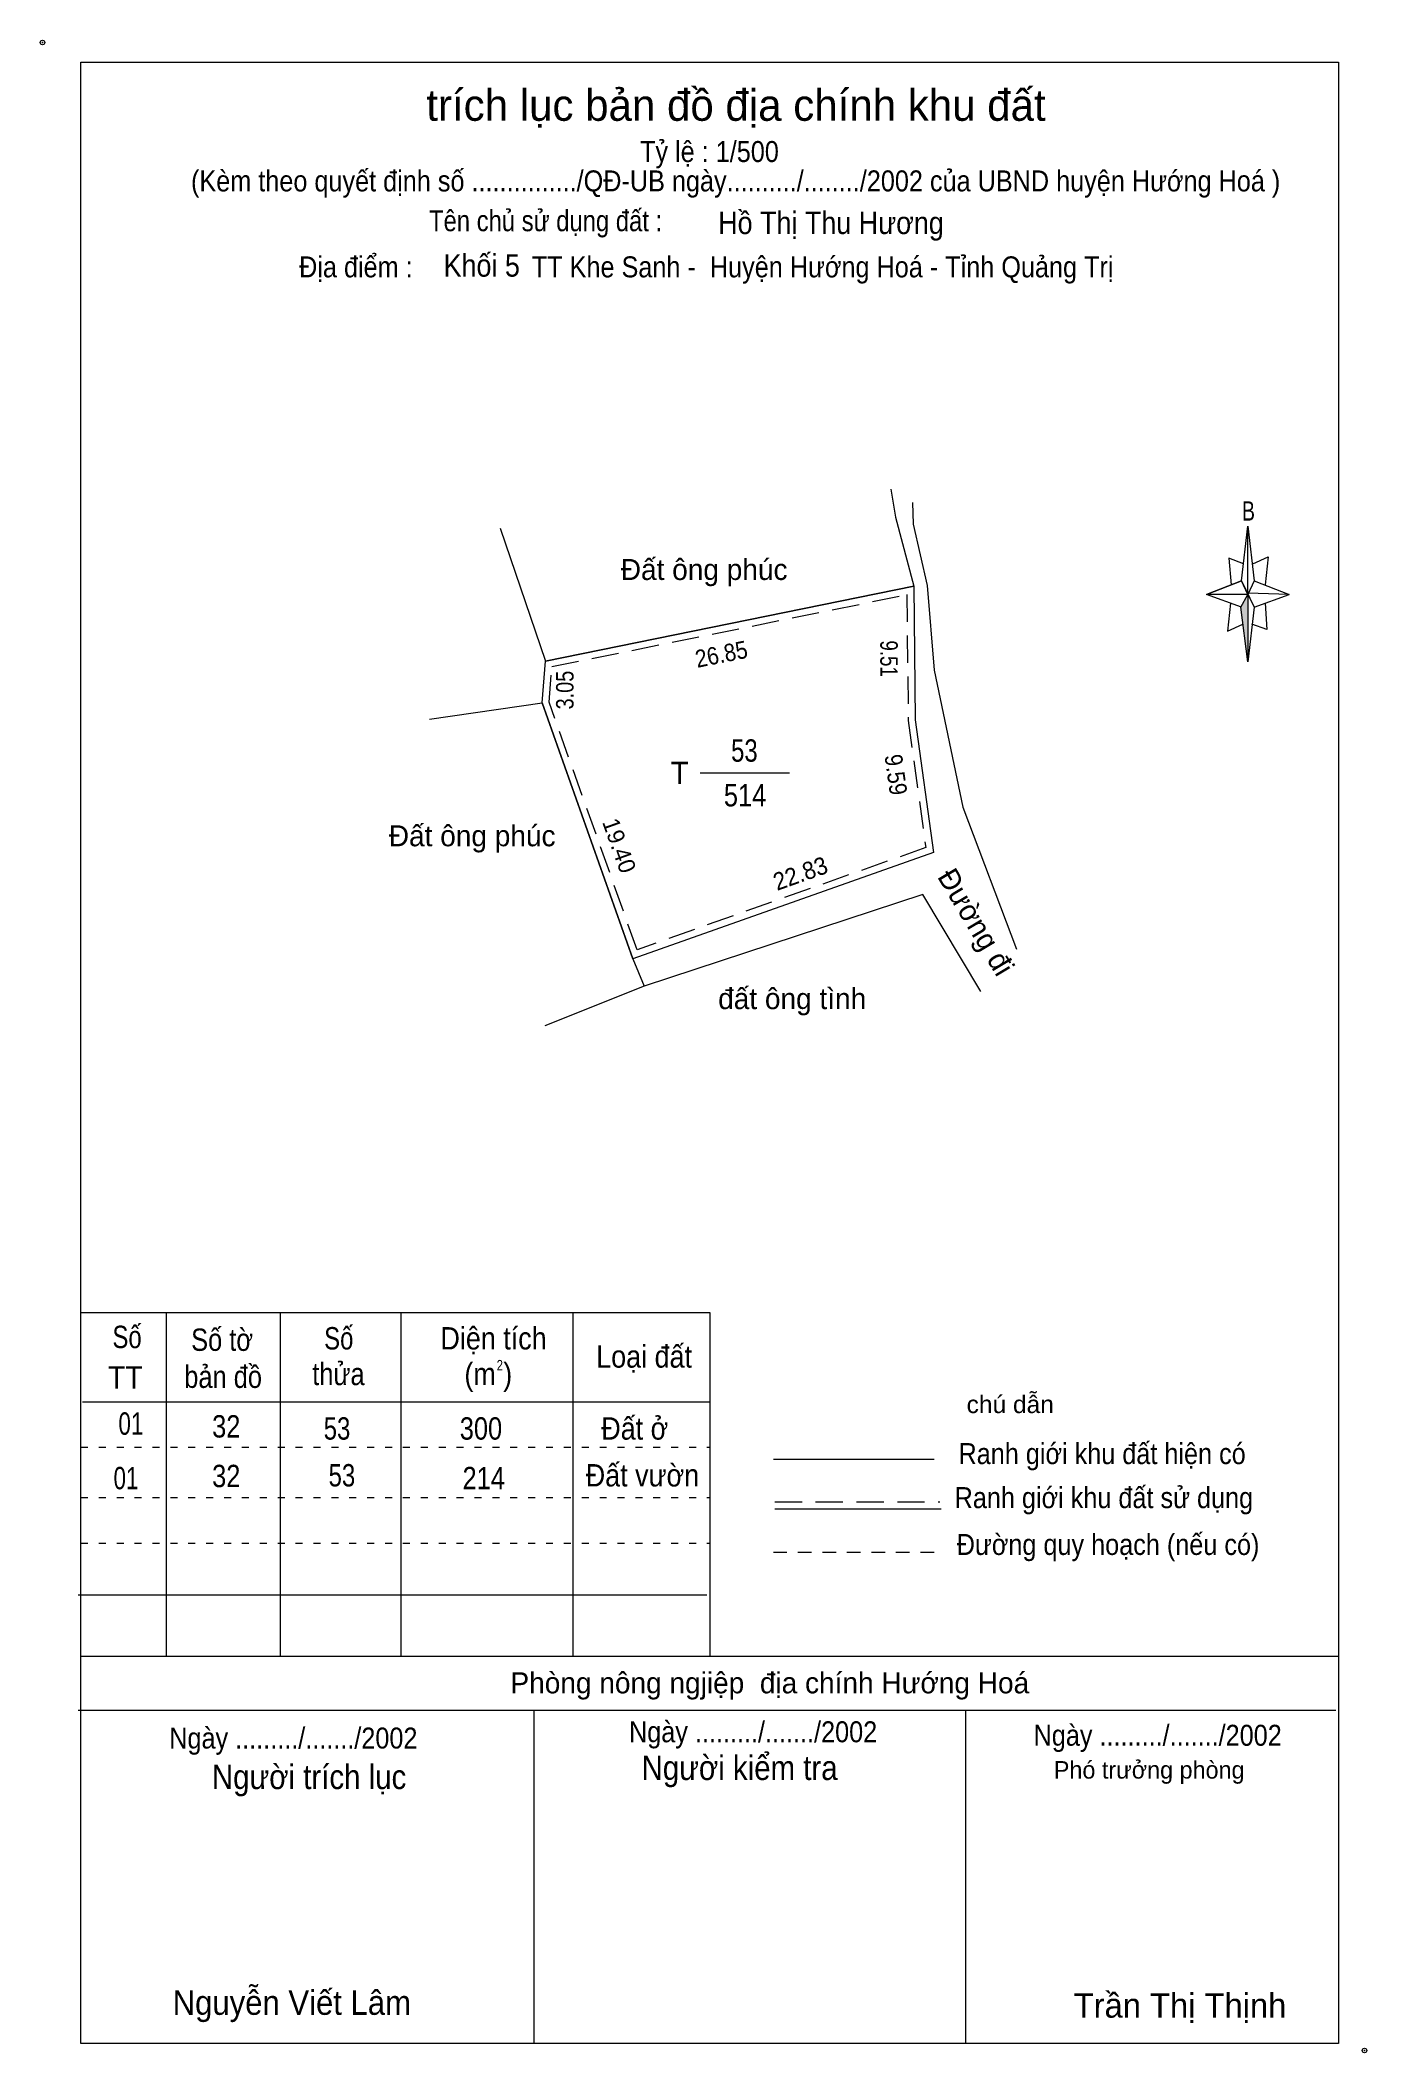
# Model space of a CAD drawing. Header units: centimetres. Extents: x 0.4 to 19.4, y 1 to 29.8.
import ezdxf
from ezdxf.enums import TextEntityAlignment as Align

# ---------------------------------------------------------------- set-up
doc = ezdxf.new("R2010")
doc.units = ezdxf.units.CM
doc.header["$LTSCALE"] = 0.13
doc.header["$PDMODE"] = 32
doc.header["$PDSIZE"] = 0.065
for name, pattern in [('DOTTED', [1.5, 0.3, -1.2]), ('MEDIUM_DASHED', [4.5, 3, -1.5]), ('SHORT_DASHED', [2.7, 1.5, -1.2])]:
    doc.linetypes.add(name, pattern=pattern)
for name, color, linetype, lineweight in [('1', 7, 'DOTTED', 13), ('33', 7, 'Continuous', 13), ('34', 7, 'Continuous', 13), ('5', 7, 'Continuous', 13)]:
    doc.layers.add(name, color=color, linetype=linetype, lineweight=lineweight)
doc.layers.add('50', color=7, linetype='Continuous')

msp = doc.modelspace()

# ---------------------------------------------------------------- hatches: boundary and pattern name
at = {"layer": '5'}
msp.add_hatch(color=256, dxfattribs=at).paths.add_polyline_path([(17.7, 21.83), (17.7, 20.87), (17.6, 21.65)])

# ---------------------------------------------------------------- linework, layer by layer
at = {"layer": '1'}
for p, q in [((1, 9.63), (10, 9.63)), ((1, 8.91), (10, 8.91)), ((1, 8.26), (10, 8.26))]:
    msp.add_line(p, q, dxfattribs=at)
at = {"layer": '33'}
msp.add_line((9.86, 19.28), (11.14, 19.28), dxfattribs=at)
at = {"layer": '34'}
for p, q in [((7, 22.78), (7.65, 20.88)), ((7.6, 20.28), (7.65, 20.88)), ((5.99, 20.05), (7.6, 20.28)), ((7.6, 20.28), (8.9, 16.62)), ((8.9, 16.62), (9.06, 16.23)), ((9.06, 16.23), (7.64, 15.66))]:
    msp.add_line(p, q, dxfattribs=at)
for points in [[(12.59, 23.34), (12.66, 22.94), (12.92, 21.95), (7.65, 20.88)], [(12.9, 23.15), (12.91, 22.84), (13.11, 21.96), (13.21, 20.75), (13.62, 18.79), (14.39, 16.76)], [(12.92, 21.95), (12.94, 20.04), (13.2, 18.14), (8.9, 16.62)], [(13.88, 16.15), (13.05, 17.54), (9.06, 16.23)]]:
    msp.add_lwpolyline(points, dxfattribs=at)
msp.add_lwpolyline([(7.65, 20.88), (12.92, 21.95), (12.94, 20.04), (13.2, 18.14), (8.9, 16.62), (7.6, 20.28)], close=True, dxfattribs=at)
at = {"layer": '34', "linetype": 'MEDIUM_DASHED'}
msp.add_lwpolyline([(7.74, 20.8), (12.82, 21.83), (12.84, 20.03), (13.09, 18.21), (8.96, 16.75), (7.7, 20.29)], close=True, dxfattribs=at)
at = {"layer": '5'}
for p, q in [((17.61, 22.03), (17.7, 22.81)), ((17.79, 22.03), (18.29, 21.83)), ((17.61, 21.65), (17.11, 21.83)), ((17.79, 21.65), (17.7, 20.87)), ((17.95, 21.71), (17.97, 21.33)), ((17.97, 21.33), (17.76, 21.41)), ((1, 11.56), (10, 11.56)), ((2.22, 11.56), (2.22, 6.64)), ((3.85, 11.56), (3.85, 6.64)), ((5.58, 11.56), (5.58, 6.64)), ((8.04, 11.56), (8.04, 6.64)), ((10, 11.56), (10, 6.64)), ((1.02, 10.28), (10, 10.28)), ((10.91, 9.46), (13.21, 9.46)), ((10.93, 8.75), (13.31, 8.75)), ((0.96, 7.52), (9.96, 7.52)), ((1, 6.64), (19, 6.64)), ((0.96, 5.87), (18.96, 5.87)), ((7.48, 5.87), (7.48, 1.1)), ((13.66, 5.87), (13.66, 1.1))]:
    msp.add_line(p, q, dxfattribs=at)
at = {"layer": '5', "linetype": 'MEDIUM_DASHED'}
msp.add_line((10.93, 8.85), (13.29, 8.85), dxfattribs=at)
at = {"layer": '5', "linetype": 'SHORT_DASHED'}
msp.add_line((10.91, 8.13), (13.29, 8.13), dxfattribs=at)
at = {"layer": '5'}
for points in [[(1, 29.45), (19, 29.45), (19, 1.1), (1, 1.1)], [(17.7, 22.81), (17.79, 22.03), (17.7, 21.83)], [(17.7, 21.83), (17.11, 21.83), (17.61, 22.03), (17.79, 21.65), (18.29, 21.83), (17.7, 21.85)], [(17.7, 21.83), (17.7, 20.87), (17.6, 21.65)]]:
    msp.add_lwpolyline(points, close=True, dxfattribs=at)
for points in [[(17.64, 22.27), (17.43, 22.35), (17.46, 21.97)], [(17.77, 22.27), (17.99, 22.37), (17.95, 21.97)], [(17.7, 21.83), (17.61, 22.03), (17.11, 21.83)], [(17.45, 21.71), (17.41, 21.31), (17.63, 21.41)], [(17.7, 21.83), (17.79, 21.65), (18.29, 21.83)]]:
    msp.add_lwpolyline(points, dxfattribs=at)
for p in [(0.45, 29.73), (19.37, 1)]:
    msp.add_point(p, dxfattribs=at)

# ---------------------------------------------------------------- texts
at = {"layer": '1'}
for s, p in [('Đất ông phúc ', (9.975, 22.04)), ('Đất ông phúc ', (6.655, 18.23)), ('đất ông tình ', (11.235, 15.9))]:
    msp.add_text(s, height=0.3, dxfattribs=at).set_placement(p, align=Align.CENTER)
msp.add_text('Đường đi ', height=0.2999, rotation=300.842, dxfattribs=at).set_placement((13.7107, 17.0219), align=Align.CENTER)
at = {"layer": '1', "width": 0.8}
msp.add_text('2', height=0.15, dxfattribs=at).set_placement((6.995, 10.73), align=Align.CENTER)
at = {"layer": '33'}
for s, width, p in [('53', 0.8, (10.495, 19.44)), ('514', 0.85, (10.505, 18.8)), ('01', 0.75, (1.715, 9.81)), ('32', 0.85, (3.08, 9.77)), ('Đất ở ', 0.9, (8.98, 9.74)), ('53', 0.8, (4.665, 9.74)), ('300', 0.85, (6.725, 9.74)), ('01', 0.75, (1.645, 9.03)), ('32', 0.85, (3.08, 9.06)), ('53', 0.8, (4.735, 9.07)), ('214', 0.85, (6.765, 9.03)), ('Đất vườn ', 0.9, (9.09, 9.07))]:
    msp.add_text(s, height=0.32, dxfattribs=dict(at, width=width)).set_placement(p, align=Align.CENTER)
msp.add_text('T', height=0.32, dxfattribs=at).set_placement((9.7, 19.12), align=Align.RIGHT)
at = {"layer": '34', "width": 0.9}
for s, p in [('Hồ Thị Thu Hương', (10.12, 26.99)), ('Khối 5', (6.19, 26.38))]:
    msp.add_text(s, height=0.32, dxfattribs=at).set_placement(p)
at = {"layer": '5'}
for s, height, p in [('trích lục bản đồ địa chính khu đất', 0.45, (10.375, 28.61)), ('Phòng nông ngjiệp  địa chính Hướng Hoá ', 0.3, (10.915, 6.11)), ('Phó trưởng phòng ', 0.25, (16.335, 4.89)), ('Trần Thị Thịnh', 0.35, (16.73, 1.47))]:
    msp.add_text(s, height=height, dxfattribs=at).set_placement(p, align=Align.CENTER)
for s, height, width, p in [('Tỷ lệ : 1/500', 0.3, 0.9, (9.995, 28.02)), ('(Kèm theo quyết định số .............../QĐ-UB ngày........../......../2002 của UBND huyện Hướng Hoá )', 0.3, 0.9, (10.37, 27.6)), ('Tên chủ sử dụng đất :', 0.3, 0.85, (7.65, 27.03)), ('Địa điểm :                 TT Khe Sanh -  Huyện Hướng Hoá - Tỉnh Quảng Trị ', 0.3, 0.9, (10, 26.37)), ('B', 0.2756, 0.75, (17.71, 22.89)), ('Số', 0.32, 0.8, (1.66, 11.05)), ('Số tờ', 0.32, 0.85, (3.02, 11.01)), ('Số', 0.32, 0.8, (4.69, 11.03)), ('Diện tích', 0.32, 0.9, (6.905, 11.03)), ('Loại đất', 0.32, 0.9, (9.06, 10.77)), ('TT', 0.32, 0.95, (1.635, 10.47)), ('bản đồ', 0.32, 0.85, (3.035, 10.48)), ('thửa', 0.32, 0.85, (4.685, 10.52)), ('(m )', 0.32, 0.9, (6.83, 10.52)), ('chú dẫn', 0.25, 1.05, (14.3, 10.12)), ('Ranh giới khu đất hiện có ', 0.3, 0.9, (15.665, 9.39)), ('Ranh giới khu đất sử dụng', 0.3, 0.9, (15.64, 8.76)), ('Đường quy hoạch (nếu có)', 0.3, 0.9, (15.7, 8.09)), ('Ngày ........./......./2002', 0.3, 0.9, (4.04, 5.32)), ('Ngày ........./......./2002', 0.3, 0.9, (10.62, 5.41)), ('Ngày ........./......./2002', 0.3, 0.9, (16.41, 5.36)), ('Người kiểm tra ', 0.35, 0.9, (10.485, 4.87)), ('Người trích lục', 0.35, 0.9, (4.265, 4.74)), ('Nguyễn Viết Lâm ', 0.35, 0.95, (4.08, 1.51))]:
    msp.add_text(s, height=height, dxfattribs=dict(at, width=width)).set_placement(p, align=Align.CENTER)
at = {"layer": '50'}
for s, rotation, width, p in [('26.85', 11.406, 0.9, (10.1903, 20.8567)), ('9.51', 270, 0.8, (12.44, 20.915)), ('3.05', 90, 0.85, (8.05, 20.465)), ('9.59', 277.97, 0.9, (12.541, 19.2373)), ('22.83', 19.499, 0.95, (11.3383, 17.7239))]:
    msp.add_text(s, height=0.25, rotation=rotation, dxfattribs=dict(at, width=width)).set_placement(p, align=Align.CENTER)
msp.add_text('19.40', height=0.24, rotation=289.574, dxfattribs=at).set_placement((8.5915, 18.2002), align=Align.CENTER)

doc.saveas('drawing.dxf')
